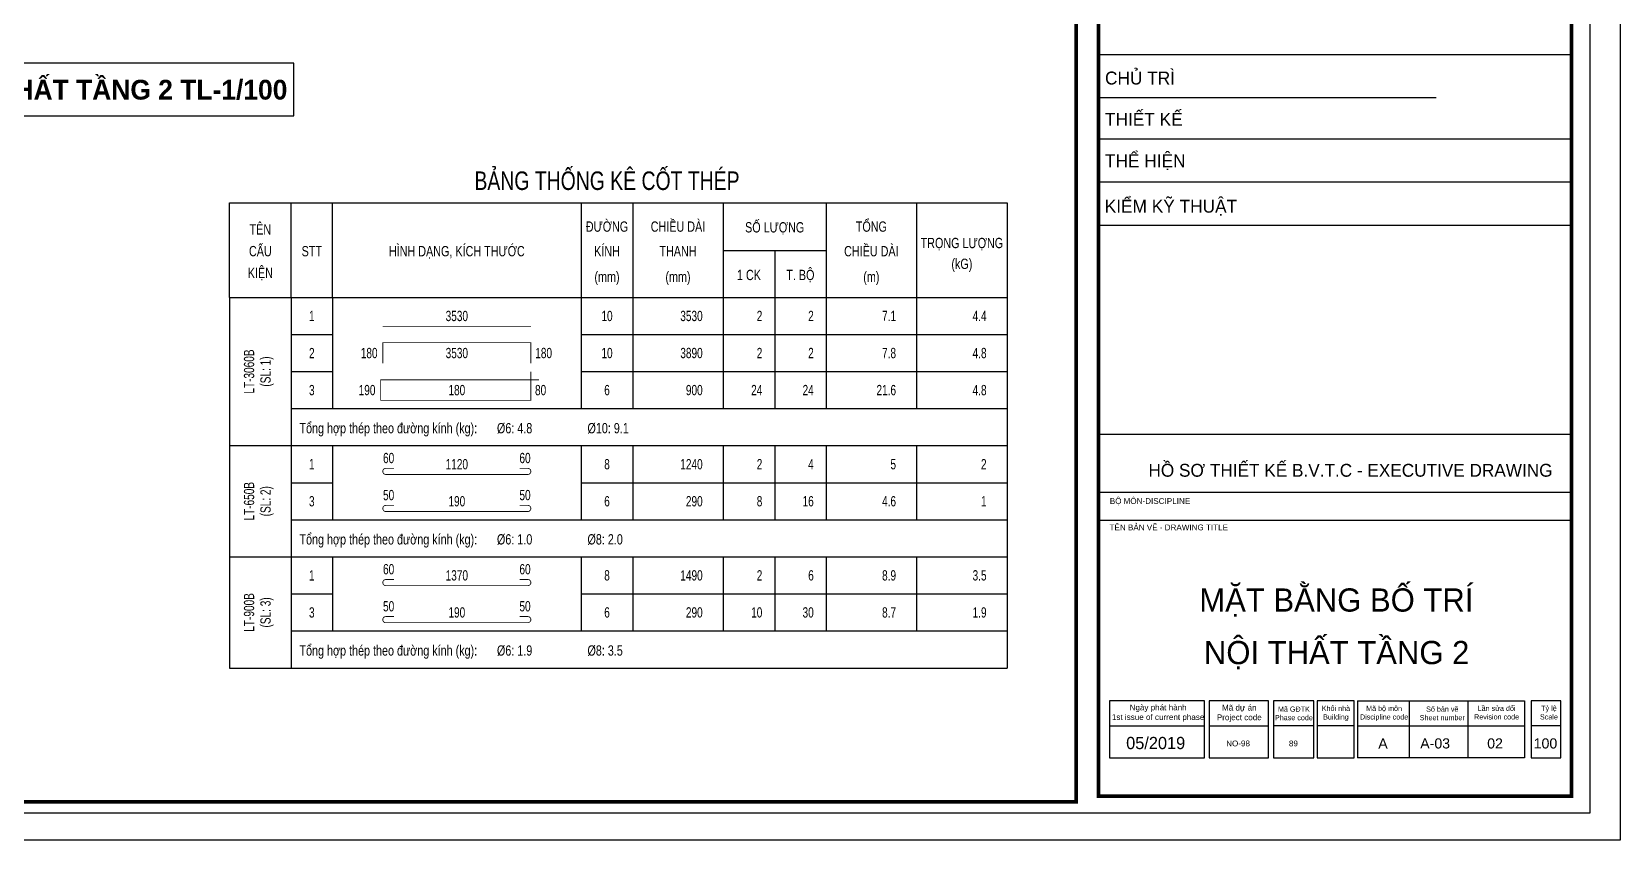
# Model space of a CAD drawing. Header units: inches. Extents: x 442278 to 842836, y -356313 to 59457.
# Drawn here: x 623468 to 642771, y -307874 to -298056 of the extents above; entities that cross this region are included whole.
import ezdxf
from ezdxf.enums import TextEntityAlignment as Align

# ---------------------------------------------------------------- set-up
doc = ezdxf.new("R2010")
doc.units = ezdxf.units.IN
doc.header["$LTSCALE"] = 250
doc.header["$MEASUREMENT"] = 0
doc.linetypes.add('CENTER', pattern=[50.8, 31.75, -6.35, 6.35, -6.35])
for name, color, linetype in [('-KHAO-5000-TEXT', 7, 'Continuous'), ('3', 9, 'Continuous'), ('gsgsdfg', 31, 'Continuous'), ('khungbve', 7, 'Continuous'), ('LA.BT', 7, 'Continuous'), ('LA.TC', 3, 'Continuous'), ('LA.TEXT', 60, 'Continuous'), ('NETTHAY', 8, 'Continuous'), ('NTHAY', 8, 'Continuous'), ('t', 153, 'Continuous'), ('TEXT', 7, 'Continuous'), ('TRUC', 251, 'CENTER')]:
    doc.layers.add(name, color=color, linetype=linetype)
doc.styles.add('AVANTH', font='')
doc.styles.add('M1', font='')
doc.styles.add('S.BTEXT', font='arial.ttf', dxfattribs={"width": 0.75})
doc.styles.add('S.STEXT', font='arial.ttf', dxfattribs={"width": 0.7})
doc.styles.add('SWIS721', font='swiss.ttf')
doc.styles.add('VnAvantH', font='', dxfattribs={"width": 0.7})
doc.styles.add('XREF_ISO_A1_VER$0$SWIS721', font='swiss.ttf')
doc.styles.get('AVANTH').set_extended_font_data('.VnAvantH')
doc.styles.get('M1').set_extended_font_data('.VnAvantH')
doc.styles.get('VnAvantH').set_extended_font_data('.VnAvantH')

# ---------------------------------------------------------------- blocks, each defined once
blk = doc.blocks.new('KHUNG CHUAN SEICO')
at = {"layer": 'DEFPOINTS', "lineweight": -3, "ltscale": 2000}
blk.add_lwpolyline([(0, 397.16), (572.13, 397.16), (572.13, 0), (0, 0)], close=True, dxfattribs=at)
at = {"layer": 'gsgsdfg'}
blk.add_lwpolyline([(0, 397.16), (572.13, 397.16), (572.13, 0), (0, 0)], close=True, dxfattribs=at)
blk.add_lwpolyline([(0, 397.16), (572.13, 397.16), (572.13, 0), (0, 0)], close=True, dxfattribs=at)
at = {"layer": 'khungbve', "color": 7}
for p, q in [((465.32, 160.79), (562.18, 160.79)), ((465.32, 143.49), (562.18, 143.49)), ((465.32, 134.68), (562.18, 134.68)), ((465.32, 125.87), (562.18, 125.87)), ((465.32, 125.87), (562.18, 125.87)), ((465.32, 125.87), (562.18, 125.87))]:
    blk.add_line(p, q, dxfattribs=at)
at = {"layer": 'khungbve', "linetype": 'Continuous', "ltscale": 15}
blk.add_line((465.32, 151.98), (534.43, 151.98), dxfattribs=at)
at = {"layer": 'NETTHAY', "ltscale": 0.5}
for points, const_width in [([(26.26, 388.15), (460.75, 388.15), (460.75, 7.88), (26.26, 7.88), (26.26, 388.51)], 0.743), ([(465.32, 254.56), (562.18, 254.56), (562.18, 9.02), (465.32, 9.02), (465.32, 254.56)], 0.74)]:
    blk.add_lwpolyline(points, dxfattribs=dict(at, const_width=const_width))
at = {"layer": 'NTHAY', "lineweight": -3, "ltscale": 2000}
for p, q in [((562.18, 83.01), (465.32, 83.01)), ((465.32, 71.23), (562.18, 71.23)), ((562.18, 65.43), (465.32, 65.43)), ((518.31, 28.54), (518.31, 16.88)), ((528.91, 28.54), (528.91, 16.88)), ((540.91, 28.54), (540.91, 16.88)), ((467.54, 23.38), (487.01, 23.38)), ((487.99, 23.38), (500.13, 23.38)), ((509.43, 23.38), (501.12, 23.38)), ((517.65, 23.38), (510.09, 23.38)), ((518.31, 23.38), (552.56, 23.38)), ((559.96, 23.38), (553.87, 23.38))]:
    blk.add_line(p, q, dxfattribs=at)
for points in [[(24.06, 391.61), (565.91, 391.61), (565.91, 5.55), (24.06, 5.55)], [(487.01, 28.54), (467.54, 28.54), (467.54, 16.88), (487.01, 16.88)], [(500.13, 28.54), (487.99, 28.54), (487.99, 16.88), (500.13, 16.88)], [(501.12, 16.88), (509.43, 16.88), (509.43, 28.54), (501.12, 28.54)], [(510.09, 16.88), (517.65, 16.88), (517.65, 28.54), (510.09, 28.54)], [(553.87, 16.88), (559.96, 16.88), (559.96, 28.54), (553.87, 28.54)]]:
    blk.add_lwpolyline(points, close=True, dxfattribs=at)
blk.add_lwpolyline([(518.31, 28.54), (552.56, 28.54), (552.56, 16.88), (518.31, 16.88)], dxfattribs=at)
at = {"layer": '-KHAO-5000-TEXT', "linetype": 'Continuous', "ltscale": 15, "style": 'AVANTH', "oblique": 360}
for s, height, p in [('chñ tr×', 2.644, (466.64, 155.94)), ('THIÕT KÕ', 2.644, (466.64, 147.49)), ('thÓ hiÖn', 2.644, (466.64, 139)), ('KIÓM Kü THUËT', 2.6441, (466.59, 129.72))]:
    blk.add_text(s, height=height, rotation=360, dxfattribs=at).set_placement(p, align=Align.MIDDLE_LEFT)
at = {"layer": '3', "ltscale": 0.5, "style": 'VnAvantH'}
for tag, height, p in [('DRAWING1', 4.75, (514.01, 46.77)), ('DRAWING2', 4.75, (514.07, 36.02)), ('DATE', 2.5, (477.02, 18.64))]:
    blk.add_attdef(tag, text='', height=height, dxfattribs=at).set_placement(p, align=Align.CENTER)
at = {"layer": 't', "lineweight": -3}
for s, insert, char_height, width, attachment_point, style in [('{\\fArial|b0|i0|c0|p34;BỘ\\f.VnArial NarrowH|b0|i0|c0|p34; \\fArial|b0|i0|c0|p34;MÔN-DISCIPLINE}', (467.63, 69.99), 1.1889, 39.4464, 1, 'XREF_ISO_A1_VER$0$SWIS721'), ('{\\fArial|b0|i0|c0|p34;TÊN BẢN VẼ - DRAWING TITLE}', (467.58, 64.59), 1.1834, 31.9189, 1, 'XREF_ISO_A1_VER$0$SWIS721'), ('{\\fArial|b0|i0|c0|p34;Mã dự án\\PProject code}', (494.14, 25.95), 1.1834, 16.9056, 5, 'XREF_ISO_A1_VER$0$SWIS721'), ('{\\fArial|b0|i0|c0|p34;Mã G\\fArial|b0|i0|c238|p34;ĐTK\\PPh\\fArial|b0|i0|c0|p34;ase code}', (505.32, 25.94), 1.0519, 16.9056, 5, 'XREF_ISO_A1_VER$0$SWIS721'), ('{\\fArial|b0|i0|c0|p34;Khố\\fArial|b0|i0|c238|p34;i nh\\fArial|b0|i0|c0|p34;à\\fArial|b0|i0|c238|p34;\\PBuilding}', (513.92, 25.94), 1.0519, 16.9056, 5, 'XREF_ISO_A1_VER$0$SWIS721'), ('{\\fArial|b0|i0|c0|p34;Mã\\fArial|b0|i0|c238|p34; b\\fArial|b0|i0|c0|p34;ộ\\fArial|b0|i0|c238|p34; m\\fArial|b0|i0|c0|p34;ô\\fArial|b0|i0|c238|p34;n\\PD\\fArial|b0|i0|c0|p34;iscipline code}', (523.78, 25.94), 1.0519, 16.9056, 5, 'XREF_ISO_A1_VER$0$SWIS721'), ('{\\fArial|b0|i0|c0|p34;Số bản vẽ\\PSheet number}', (535.7, 25.94), 1.0519, 16.9056, 5, 'XREF_ISO_A1_VER$0$SWIS721'), ('{\\fArial|b0|i0|c0|p34;Lầ\\fArial|b0|i0|c238|p34;n s\\fArial|b0|i0|c0|p34;ử\\fArial|b0|i0|c238|p34;a đ\\fArial|b0|i0|c0|p34;ổi\\PRevision code}', (546.82, 26.1), 1.0519, 16.9056, 5, 'XREF_ISO_A1_VER$0$SWIS721'), ('{\\fArial|b0|i0|c0|p34;Tỷ lệ\\PScale}', (557.54, 26.1), 1.0519, 16.9056, 5, 'XREF_ISO_A1_VER$0$SWIS721'), ('{\\fArial|b0|i0|c0|p34;NO-98}', (493.89, 19.79), 1.1834, 16.9056, 5, 'XREF_ISO_A1_VER$0$SWIS721'), ('{\\fArial|b0|i0|c0|p34;89}', (505.22, 19.79), 1.1834, 16.9056, 5, 'XREF_ISO_A1_VER$0$SWIS721'), ('{\\fArial|b0|i0|c0|p34;A}', (523.56, 19.79), 2.0709, 16.9056, 5, 'SWIS721'), ('{\\fArial|b0|i0|c0|p34;A-03}', (534.24, 19.79), 2.0709, 16.9056, 5, 'SWIS721'), ('{\\fArial|b0|i0|c0|p34;02}', (546.51, 19.79), 2.0709, 16.9056, 5, 'SWIS721'), ('{\\fArial|b0|i0|c0|p34;100}', (556.83, 19.79), 2.0709, 16.9056, 5, 'SWIS721')]:
    blk.add_mtext(s, dxfattribs=dict(at, insert=insert, char_height=char_height, width=width, attachment_point=attachment_point, style=style))
at = {"layer": 't', "lineweight": -3, "insert": (477.52, 26), "char_height": 1.1834, "attachment_point": 5, "style": 'XREF_ISO_A1_VER$0$SWIS721'}
blk.add_mtext('Ngày phát hành\\P1st issue of current phase', dxfattribs=at)
at = {"layer": 'TEXT', "lineweight": -3, "style": 'M1'}
blk.add_text('hå s¬ thiÕt kÕ b.v.t.c - executive drawing', height=2.6298, dxfattribs=at).set_placement((475.54, 74.37))
blk = doc.blocks.new('TIEUDE.BTKD')
at = {"layer": 'LA.BT'}
for p, q in [((0, -350), (0, -120)), ((0, -120), (1890, -120)), ((150, -350), (150, -120)), ((250, -350), (250, -120)), ((855, -120), (855, -350)), ((980, -120), (980, -350)), ((1200, -120), (1200, -350)), ((1450, -120), (1450, -350)), ((1670, -120), (1670, -350)), ((1890, -120), (1890, -350)), ((1200, -235.6), (1450, -235.6)), ((1325, -235.6), (1325, -350)), ((0, -350), (1890, -350))]:
    blk.add_line(p, q, dxfattribs=at)
at = {"layer": 'LA.TEXT', "style": 'S.BTEXT', "width": 0.75}
blk.add_text('BẢNG THỐNG KÊ CỐT THÉP', height=45, dxfattribs=at).set_placement((917.5, -60), align=Align.MIDDLE)
for s, p in [('TÊN', (75, -197.2)), ('ĐƯỜNG', (917.5, -190.4)), ('CHIỀU DÀI', (1090, -190.4)), ('SỐ LƯỢNG', (1325, -192.2)), ('TỔNG', (1560, -190.4)), ('CẤU', (75, -250)), ('STT', (200, -250.1)), ('HÌNH DẠNG, KÍCH THƯỚC', (552.5, -250.1)), ('KÍNH', (917.5, -250.1)), ('THANH', (1090, -250.1)), ('CHIỀU DÀI', (1560, -250.1)), ('TRỌNG LƯỢNG', (1780, -230.3)), ('(kG)', (1780, -280.8)), ('KIỆN', (75, -303)), ('(mm)', (917.5, -312.4)), ('(mm)', (1090, -312.4)), ('1 CK', (1262.5, -307.9)), ('T. BỘ', (1387.5, -307.9)), ('(m)', (1560, -312.4))]:
    blk.add_text(s, height=25, dxfattribs=at).set_placement(p, align=Align.CENTER)
blk = doc.blocks.new('TH.2')
at = {"layer": 'LA.TC', "const_width": 2}
blk.add_lwpolyline([(222.5, 20), (582.5, 20)], dxfattribs=at)
at = {"layer": 'LA.TEXT', "style": 'S.STEXT', "width": 0.7}
for tag, p in [('SH', (50, 45)), ('L2', (402.5, 45)), ('DK', (767.5, 45))]:
    blk.add_attdef(tag, text='', height=25, dxfattribs=at).set_placement(p, align=Align.MIDDLE)
for tag, p in [('DAI', (1000, 45)), ('SL1', (1145, 45)), ('SLA', (1270, 45)), ('DT', (1470, 45)), ('TL', (1690, 45))]:
    blk.add_attdef(tag, text='', height=25, dxfattribs=at).set_placement(p, align=Align.MIDDLE_RIGHT)
blk = doc.blocks.new('TH.9')
at = {"layer": 'LA.TC', "const_width": 2}
blk.add_lwpolyline([(582.5, 20), (582.5, 70), (222.5, 70), (222.5, 20)], dxfattribs=at)
at = {"layer": 'LA.TEXT', "style": 'S.STEXT', "width": 0.7}
for tag, p in [('SH', (50, 45)), ('L2', (402.5, 45)), ('DK', (767.5, 45))]:
    blk.add_attdef(tag, text='', height=25, dxfattribs=at).set_placement(p, align=Align.MIDDLE)
for tag, p in [('L1', (209.8, 45)), ('DAI', (1000, 45)), ('SL1', (1145, 45)), ('SLA', (1270, 45)), ('DT', (1470, 45)), ('TL', (1690, 45))]:
    blk.add_attdef(tag, text='', height=25, dxfattribs=at).set_placement(p, align=Align.MIDDLE_RIGHT)
blk.add_attdef('L3', text='', height=25, dxfattribs=at).set_placement((593.1, 45), align=Align.MIDDLE_LEFT)
blk = doc.blocks.new('TH.14')
at = {"layer": 'LA.TC', "const_width": 2}
blk.add_lwpolyline([(582.5, 90), (582.5, 20), (217.5, 20), (217.5, 70), (602.5, 70)], dxfattribs=at)
at = {"layer": 'LA.TEXT', "style": 'S.STEXT', "width": 0.7}
for tag, p in [('SH', (50, 45)), ('L2', (402.5, 45)), ('DK', (767.5, 45))]:
    blk.add_attdef(tag, text='', height=25, dxfattribs=at).set_placement(p, align=Align.MIDDLE)
for tag, p in [('L1', (204.7, 45)), ('DAI', (1000, 45)), ('SL1', (1145, 45)), ('SLA', (1270, 45)), ('DT', (1470, 45)), ('TL', (1690, 45))]:
    blk.add_attdef(tag, text='', height=25, dxfattribs=at).set_placement(p, align=Align.MIDDLE_RIGHT)
blk.add_attdef('M', text='', height=25, dxfattribs=at).set_placement((592.5, 45), align=Align.MIDDLE_LEFT)
blk = doc.blocks.new('TH.4')
at = {"layer": 'LA.TC', "const_width": 2}
blk.add_lwpolyline([(555, 35), (575, 35), (578.5, 34.2), (580.8, 32.3), (581.9, 30.5), (582.4, 28.7), (582.5, 27.5), (582.2, 25.3), (581.3, 23.5), (580.1, 22.1), (578.4, 20.8), (576.7, 20.2), (575, 20), (568.9, 20), (230, 20), (227.8, 20.3), (226.2, 21), (225.2, 21.8), (224.2, 22.8), (223.6, 23.7), (222.9, 25), (222.5, 27.5), (222.6, 28.6), (222.9, 29.9), (223.4, 31), (224.1, 32.2), (224.8, 32.9), (225.9, 33.8), (227.6, 34.6), (230, 35), (231.2, 35), (233.1, 35), (250, 35)], dxfattribs=at)
at = {"layer": 'LA.TEXT', "style": 'S.STEXT', "width": 0.7}
for tag, p in [('SH', (50, 45)), ('M', (236.8, 60)), ('L2', (402.5, 45)), ('M', (568.2, 60)), ('DK', (767.5, 45))]:
    blk.add_attdef(tag, text='', height=25, dxfattribs=at).set_placement(p, align=Align.MIDDLE)
for tag, p in [('DAI', (1000, 45)), ('SL1', (1145, 45)), ('SLA', (1270, 45)), ('DT', (1470, 45)), ('TL', (1690, 45))]:
    blk.add_attdef(tag, text='', height=25, dxfattribs=at).set_placement(p, align=Align.MIDDLE_RIGHT)

msp = doc.modelspace()

# ---------------------------------------------------------------- linework, layer by layer
at = {"layer": 'LA.BT'}
for p, q in [((625870.84, -301282.32), (625870.84, -305782.32)), ((626620.84, -301282.32), (626620.84, -305782.32)), ((627120.84, -301282.32), (627120.84, -302632.32)), ((630145.84, -301282.32), (630145.84, -302632.32)), ((630770.84, -301282.32), (630770.84, -302632.32)), ((631870.84, -301282.32), (631870.84, -302632.32)), ((632495.84, -301282.32), (632495.84, -302632.32)), ((633120.84, -301282.32), (633120.84, -302632.32)), ((634220.84, -301282.32), (634220.84, -302632.32)), ((635320.84, -301282.32), (635320.84, -305782.32)), ((626620.84, -301732.32), (627120.84, -301732.32)), ((630145.84, -301732.32), (635320.84, -301732.32)), ((626620.84, -302182.32), (627120.84, -302182.32)), ((630145.84, -302182.32), (635320.84, -302182.32)), ((626620.84, -302632.32), (635320.84, -302632.32)), ((625870.84, -303082.32), (635320.84, -303082.32)), ((627120.84, -303082.32), (627120.84, -303982.32)), ((630145.84, -303082.32), (630145.84, -303982.32)), ((630770.84, -303082.32), (630770.84, -303982.32)), ((631870.84, -303082.32), (631870.84, -303982.32)), ((632495.84, -303082.32), (632495.84, -303982.32)), ((633120.84, -303082.32), (633120.84, -303982.32)), ((634220.84, -303082.32), (634220.84, -303982.32)), ((626620.84, -303532.32), (627120.84, -303532.32)), ((630145.84, -303532.32), (635320.84, -303532.32)), ((626620.84, -303982.32), (635320.84, -303982.32)), ((625870.84, -304432.32), (635320.84, -304432.32)), ((627120.84, -304432.32), (627120.84, -305332.32)), ((630145.84, -304432.32), (630145.84, -305332.32)), ((630770.84, -304432.32), (630770.84, -305332.32)), ((631870.84, -304432.32), (631870.84, -305332.32)), ((632495.84, -304432.32), (632495.84, -305332.32)), ((633120.84, -304432.32), (633120.84, -305332.32)), ((634220.84, -304432.32), (634220.84, -305332.32)), ((626620.84, -304882.32), (627120.84, -304882.32)), ((630145.84, -304882.32), (635320.84, -304882.32)), ((626620.84, -305332.32), (635320.84, -305332.32)), ((625870.84, -305782.32), (635320.84, -305782.32))]:
    msp.add_line(p, q, dxfattribs=at)
at = {"layer": 'NETTHAY', "ltscale": 0.5}
msp.add_lwpolyline([(618608.81, -299076.63), (626653.91, -299076.63), (626653.91, -298436.28), (618608.81, -298436.28)], close=True, dxfattribs=at)
at = {"layer": 'TRUC'}
msp.add_line((625095.48, -298666.15), (625095.48, -298646.83), dxfattribs=at)

# ---------------------------------------------------------------- block references
at = {"layer": '3'}
ref = msp.add_blockref('KHUNG CHUAN SEICO', (608813.26, -307873.55), dxfattribs=dict(at, xscale=59.35300561240729, yscale=59.35300561205077, zscale=59.3530056118824))
ref.add_attrib('DRAWING1', 'mÆt b»ng bè trÝ', dxfattribs={"ltscale": 0.5, "height": 281.9268, "style": 'VnAvantH'}).set_placement((639321.56, -305097.46), align=Align.CENTER)
ref.add_attrib('DRAWING2', 'néi thÊt tÇng 2', dxfattribs={"ltscale": 0.5, "height": 281.9268, "style": 'VnAvantH'}).set_placement((639325.01, -305735.68), align=Align.CENTER)
ref.add_attrib('DATE', '05/2019', dxfattribs={"ltscale": 0.5, "height": 148.383, "style": 'VnAvantH'}).set_placement((637125.79, -306767.4), align=Align.CENTER)
at = {"layer": 'LA.TEXT', "xscale": 5, "yscale": 5, "zscale": 5}
msp.add_blockref('TIEUDE.BTKD', (625870.84, -299532.32), dxfattribs=at)
for name, p, values in [('TH.2', (626620.84, -301732.32), {'L2': '3530', 'TL': '4.4', 'DT': '7.1', 'SLA': '2', 'SL1': '2', 'DAI': '3530', 'DK': '10', 'SH': '1'}), ('TH.9', (626620.84, -302182.32), {'SH': '2', 'L1': '180', 'L2': '3530', 'L3': '180', 'DK': '10', 'DAI': '3890', 'SL1': '2', 'SLA': '2', 'DT': '7.8', 'TL': '4.8'}), ('TH.14', (626620.84, -302632.32), {'TL': '4.8', 'DT': '21.6', 'SLA': '24', 'SL1': '24', 'DAI': '900', 'DK': '6', 'M': '80', 'L2': '180', 'L1': '190', 'SH': '3'})]:
    msp.add_blockref(name, p, dxfattribs=at).add_auto_attribs(values)
at = {"layer": 'LA.TEXT'}
ref = msp.add_blockref('TH.4', (626620.84, -303532.32), dxfattribs=dict(at, xscale=5, yscale=5, zscale=5))
ref.add_attrib('SH', '1', dxfattribs={"height": 125, "style": 'S.STEXT', "width": 0.7}).set_placement((626870.79, -303307.32), align=Align.MIDDLE)
ref.add_attrib('M', '60', dxfattribs={"height": 125, "style": 'S.STEXT', "width": 0.7}).set_placement((627804.59, -303232.26), align=Align.MIDDLE)
ref.add_attrib('M', '60', dxfattribs={"height": 125, "style": 'S.STEXT', "width": 0.7}).set_placement((629462.09, -303232.26), align=Align.MIDDLE)
ref.add_attrib('L2', '1120', dxfattribs={"height": 125, "style": 'S.STEXT', "width": 0.7}).set_placement((628633.34, -303307.26), align=Align.MIDDLE)
ref.add_attrib('DK', '8', dxfattribs={"height": 125, "style": 'S.STEXT', "width": 0.7}).set_placement((630458.34, -303307.32), align=Align.MIDDLE)
ref.add_attrib('SL1', '2', dxfattribs={"height": 125, "style": 'S.STEXT', "width": 0.7}).set_placement((632345.84, -303307.26), align=Align.MIDDLE_RIGHT)
ref.add_attrib('DAI', '1240', dxfattribs={"height": 125, "style": 'S.STEXT', "width": 0.7}).set_placement((631620.84, -303307.26), align=Align.MIDDLE_RIGHT)
ref.add_attrib('DT', '5', dxfattribs={"height": 125, "style": 'S.STEXT', "width": 0.7}).set_placement((633970.84, -303307.26), align=Align.MIDDLE_RIGHT)
ref.add_attrib('SLA', '4', dxfattribs={"height": 125, "style": 'S.STEXT', "width": 0.7}).set_placement((632970.84, -303307.26), align=Align.MIDDLE_RIGHT)
ref.add_attrib('TL', '2', dxfattribs={"height": 125, "style": 'S.STEXT', "width": 0.7}).set_placement((635070.84, -303307.26), align=Align.MIDDLE_RIGHT)
ref = msp.add_blockref('TH.4', (626620.84, -303982.32), dxfattribs=dict(at, xscale=5, yscale=5, zscale=5))
ref.add_attrib('SH', '3', dxfattribs={"height": 125, "style": 'S.STEXT', "width": 0.7}).set_placement((626870.79, -303757.32), align=Align.MIDDLE)
ref.add_attrib('M', '50', dxfattribs={"height": 125, "style": 'S.STEXT', "width": 0.7}).set_placement((627804.59, -303682.26), align=Align.MIDDLE)
ref.add_attrib('M', '50', dxfattribs={"height": 125, "style": 'S.STEXT', "width": 0.7}).set_placement((629462.09, -303682.26), align=Align.MIDDLE)
ref.add_attrib('L2', '190', dxfattribs={"height": 125, "style": 'S.STEXT', "width": 0.7}).set_placement((628633.34, -303757.26), align=Align.MIDDLE)
ref.add_attrib('DK', '6', dxfattribs={"height": 125, "style": 'S.STEXT', "width": 0.7}).set_placement((630458.34, -303757.32), align=Align.MIDDLE)
ref.add_attrib('SL1', '8', dxfattribs={"height": 125, "style": 'S.STEXT', "width": 0.7}).set_placement((632345.84, -303757.26), align=Align.MIDDLE_RIGHT)
ref.add_attrib('DAI', '290', dxfattribs={"height": 125, "style": 'S.STEXT', "width": 0.7}).set_placement((631620.84, -303757.26), align=Align.MIDDLE_RIGHT)
ref.add_attrib('DT', '4.6', dxfattribs={"height": 125, "style": 'S.STEXT', "width": 0.7}).set_placement((633970.84, -303757.26), align=Align.MIDDLE_RIGHT)
ref.add_attrib('SLA', '16', dxfattribs={"height": 125, "style": 'S.STEXT', "width": 0.7}).set_placement((632970.84, -303757.26), align=Align.MIDDLE_RIGHT)
ref.add_attrib('TL', '1', dxfattribs={"height": 125, "style": 'S.STEXT', "width": 0.7}).set_placement((635070.84, -303757.26), align=Align.MIDDLE_RIGHT)
ref = msp.add_blockref('TH.4', (626620.84, -304882.32), dxfattribs=dict(at, xscale=5, yscale=5, zscale=5))
ref.add_attrib('SH', '1', dxfattribs={"height": 125, "style": 'S.STEXT', "width": 0.7}).set_placement((626870.79, -304657.32), align=Align.MIDDLE)
ref.add_attrib('M', '60', dxfattribs={"height": 125, "style": 'S.STEXT', "width": 0.7}).set_placement((627804.59, -304582.26), align=Align.MIDDLE)
ref.add_attrib('M', '60', dxfattribs={"height": 125, "style": 'S.STEXT', "width": 0.7}).set_placement((629462.09, -304582.26), align=Align.MIDDLE)
ref.add_attrib('L2', '1370', dxfattribs={"height": 125, "style": 'S.STEXT', "width": 0.7}).set_placement((628633.34, -304657.26), align=Align.MIDDLE)
ref.add_attrib('DK', '8', dxfattribs={"height": 125, "style": 'S.STEXT', "width": 0.7}).set_placement((630458.34, -304657.32), align=Align.MIDDLE)
ref.add_attrib('SL1', '2', dxfattribs={"height": 125, "style": 'S.STEXT', "width": 0.7}).set_placement((632345.84, -304657.26), align=Align.MIDDLE_RIGHT)
ref.add_attrib('DAI', '1490', dxfattribs={"height": 125, "style": 'S.STEXT', "width": 0.7}).set_placement((631620.84, -304657.26), align=Align.MIDDLE_RIGHT)
ref.add_attrib('DT', '8.9', dxfattribs={"height": 125, "style": 'S.STEXT', "width": 0.7}).set_placement((633970.84, -304657.26), align=Align.MIDDLE_RIGHT)
ref.add_attrib('SLA', '6', dxfattribs={"height": 125, "style": 'S.STEXT', "width": 0.7}).set_placement((632970.84, -304657.26), align=Align.MIDDLE_RIGHT)
ref.add_attrib('TL', '3.5', dxfattribs={"height": 125, "style": 'S.STEXT', "width": 0.7}).set_placement((635070.84, -304657.26), align=Align.MIDDLE_RIGHT)
ref = msp.add_blockref('TH.4', (626620.84, -305332.32), dxfattribs=dict(at, xscale=5, yscale=5, zscale=5))
ref.add_attrib('SH', '3', dxfattribs={"height": 125, "style": 'S.STEXT', "width": 0.7}).set_placement((626870.79, -305107.32), align=Align.MIDDLE)
ref.add_attrib('M', '50', dxfattribs={"height": 125, "style": 'S.STEXT', "width": 0.7}).set_placement((627804.59, -305032.26), align=Align.MIDDLE)
ref.add_attrib('M', '50', dxfattribs={"height": 125, "style": 'S.STEXT', "width": 0.7}).set_placement((629462.09, -305032.26), align=Align.MIDDLE)
ref.add_attrib('L2', '190', dxfattribs={"height": 125, "style": 'S.STEXT', "width": 0.7}).set_placement((628633.34, -305107.26), align=Align.MIDDLE)
ref.add_attrib('DK', '6', dxfattribs={"height": 125, "style": 'S.STEXT', "width": 0.7}).set_placement((630458.34, -305107.32), align=Align.MIDDLE)
ref.add_attrib('SL1', '10', dxfattribs={"height": 125, "style": 'S.STEXT', "width": 0.7}).set_placement((632345.84, -305107.26), align=Align.MIDDLE_RIGHT)
ref.add_attrib('DAI', '290', dxfattribs={"height": 125, "style": 'S.STEXT', "width": 0.7}).set_placement((631620.84, -305107.26), align=Align.MIDDLE_RIGHT)
ref.add_attrib('DT', '8.7', dxfattribs={"height": 125, "style": 'S.STEXT', "width": 0.7}).set_placement((633970.84, -305107.26), align=Align.MIDDLE_RIGHT)
ref.add_attrib('SLA', '30', dxfattribs={"height": 125, "style": 'S.STEXT', "width": 0.7}).set_placement((632970.84, -305107.26), align=Align.MIDDLE_RIGHT)
ref.add_attrib('TL', '1.9', dxfattribs={"height": 125, "style": 'S.STEXT', "width": 0.7}).set_placement((635070.84, -305107.26), align=Align.MIDDLE_RIGHT)

# ---------------------------------------------------------------- texts
at = {"layer": 'LA.TEXT', "style": 'S.STEXT', "width": 0.7}
for s, p in [('LT-3060B', (626170.84, -302182.32)), ('LT-650B', (626170.84, -303757.32)), ('LT-900B', (626170.84, -305107.32))]:
    msp.add_text(s, height=125, rotation=90, dxfattribs=at).set_placement(p, align=Align.CENTER)
at = {"layer": 'LA.TEXT', "color": 3, "style": 'S.STEXT', "width": 0.7}
for s, p in [('(SL: 1)', (626370.84, -302182.32)), ('(SL: 2)', (626370.84, -303757.32)), ('(SL: 3)', (626370.84, -305107.32))]:
    msp.add_text(s, height=125, rotation=90, dxfattribs=at).set_placement(p, align=Align.CENTER)
at = {"layer": 'LA.TEXT', "style": 'S.STEXT', "width": 0.75}
for s, p in [('Tổng hợp thép theo đường kính (kg):', (626720.84, -302932.32)), ('%%c6: 4.8', (629120.84, -302932.32)), ('%%c10: 9.1', (630220.84, -302932.32)), ('Tổng hợp thép theo đường kính (kg):', (626720.84, -304282.32)), ('%%c6: 1.0', (629120.84, -304282.32)), ('%%c8: 2.0', (630220.84, -304282.32)), ('Tổng hợp thép theo đường kính (kg):', (626720.84, -305632.32)), ('%%c6: 1.9', (629120.84, -305632.32)), ('%%c8: 3.5', (630220.84, -305632.32))]:
    msp.add_text(s, height=125, dxfattribs=at).set_placement(p)
at = {"layer": 'LA.TEXT', "insert": (619406.49, -298941.95), "char_height": 240, "width": 9442.7572, "attachment_point": 7, "style": 'AVANTH'}
msp.add_mtext('{\\f.VnAvantH|b1|i0|c0|p34;mÆt b»ng Bè TRÝ NéI THÊT tÇng 2 tl-1/100}', dxfattribs=at)

doc.saveas('drawing.dxf')
